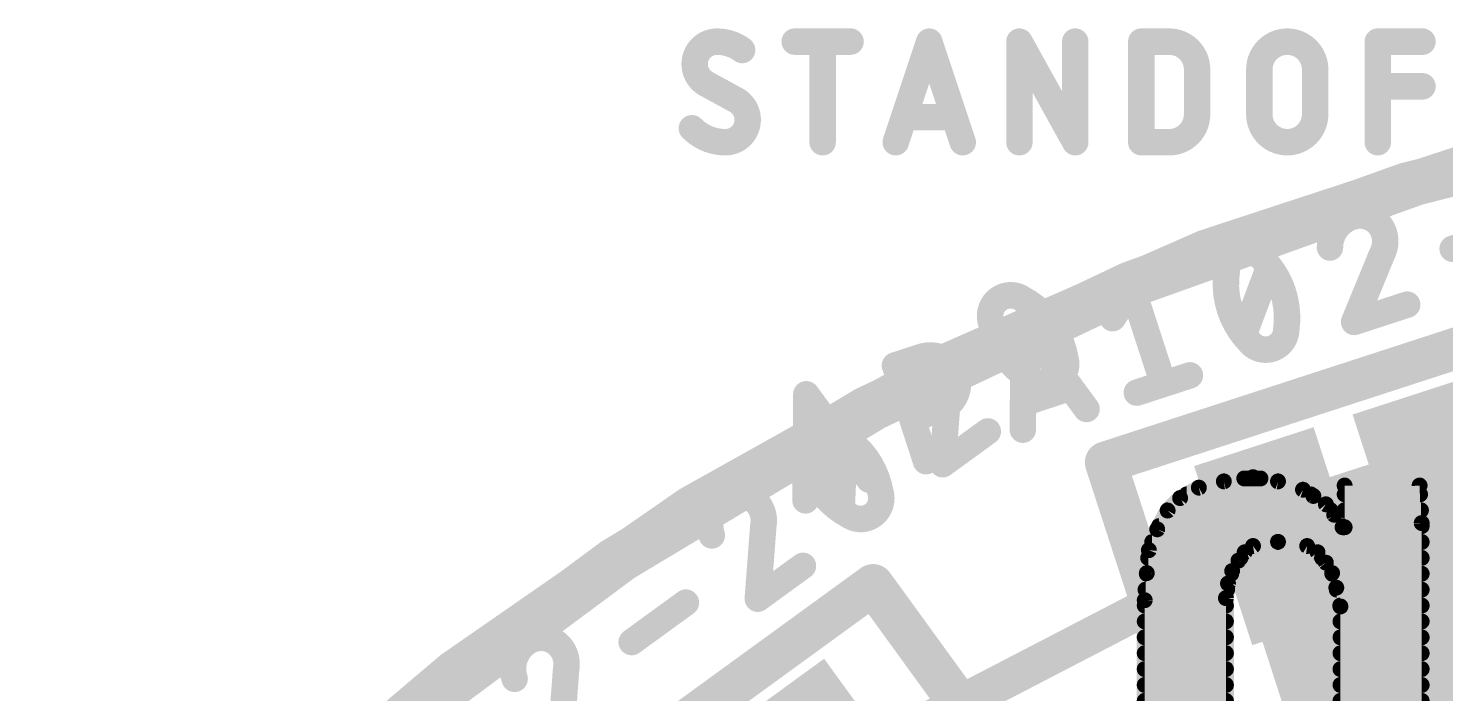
# Model space of a CAD drawing. Extents: x -30 to 92, y -59 to 43.
# Drawn here: x 3.82 to 10.63, y 32.88 to 36.07 of the extents above; entities that cross this region are included whole.
import ezdxf

# ---------------------------------------------------------------- set-up
doc = ezdxf.new("R2010")
doc.units = 0
for name, color, linetype in [('1', 12, 'CONTINUOUS'), ('16', 132, 'CONTINUOUS'), ('20', 53, 'CONTINUOUS'), ('21', 41, 'CONTINUOUS'), ('22', 40, 'CONTINUOUS'), ('27', 253, 'CONTINUOUS'), ('29', 253, 'CONTINUOUS'), ('31', 253, 'CONTINUOUS'), ('39', 12, 'CONTINUOUS'), ('51', 53, 'CONTINUOUS')]:
    doc.layers.add(name, color=color, linetype=linetype)

# ---------------------------------------------------------------- blocks, each defined once
blk = doc.blocks.new('RECT')
blk.add_solid([(-0.5, -0.5), (0.5, -0.5), (-0.5, 0.5), (0.5, 0.5)])

msp = doc.modelspace()

# ---------------------------------------------------------------- linework, layer by layer
at = {"layer": '1'}
for points, const_width in [([(14.605, 35.941, 0.4142), (0.254, 21.59)], 0.2032), ([(14.605, 33.655, 2.4142), (26.67, 21.59)], 0.2032), ([(9.8681, 33.5925, 1), (9.8272, 33.6715)], 0.0889)]:
    msp.add_lwpolyline(points, format="xyb", dxfattribs=dict(at, const_width=const_width))
at = {"layer": '1', "const_width": 0.1778}
msp.add_lwpolyline([(9.8477, 33.632), (7.666, 32.5015)], dxfattribs=at)
at = {"layer": '16', "const_width": 0.2032}
msp.add_lwpolyline([(14.6685, 35.941, 0.4142), (0.2858, 21.5583)], format="xyb", dxfattribs=at)
at = {"layer": '20', "const_width": 0.2032}
msp.add_lwpolyline([(10.795, 35.433, 0.762), (10.795, 7.747)], format="xyb", dxfattribs=at)
at = {"layer": '21'}
for points, const_width in [([(14.605, 7.239, 1), (14.605, 35.941, 1), (14.605, 7.239)], 0.2032), ([(9.0441, 34.0018, 1), (8.949, 33.9709)], 0.1), ([(8.9811, 34.0339, 1), (9.012, 33.9388)], 0.1), ([(7.9201, 33.4277, 1), (7.8392, 33.369)], 0.1), ([(7.909, 33.3579, 1), (7.8502, 33.4388)], 0.1)]:
    msp.add_lwpolyline(points, format="xyb", dxfattribs=dict(at, const_width=const_width))
at = {"layer": '21', "const_width": 0.2}
for points in [[(11.8497, 34.9134), (8.9965, 33.9863)], [(8.9965, 33.9863), (9.8547, 31.3452)], [(7.8796, 33.3984), (5.4526, 31.635)], [(9.6589, 30.9495), (7.8796, 33.3984)]]:
    msp.add_lwpolyline(points, dxfattribs=at)
at = {"layer": '22', "const_width": 0.0762}
for points in [[(9.444, 33.865), (9.354, 33.815)], [(9.564, 33.895), (9.444, 33.865)], [(9.704, 33.915), (9.564, 33.895)], [(9.662, 33.909), (9.74, 33.909)], [(9.824, 33.895), (9.704, 33.915)], [(9.944, 33.855), (9.824, 33.895)], [(9.994, 33.825), (9.944, 33.855)], [(10.504, 33.875), (10.144, 33.875)], [(10.144, 33.875), (10.144, 33.675)], [(10.514, 33.695), (10.504, 33.875)], [(9.354, 33.815), (9.294, 33.755)], [(9.386, 33.8328), (9.981, 33.8328)], [(10.054, 33.785), (9.994, 33.825)], [(10.144, 33.8328), (10.5063, 33.8328)], [(9.294, 33.755), (9.244, 33.665)], [(9.2956, 33.7566), (10.0767, 33.7566)], [(10.094, 33.735), (10.054, 33.785)], [(10.134, 33.675), (10.094, 33.735)], [(10.144, 33.7566), (10.5106, 33.7566)], [(9.244, 33.665), (9.204, 33.565)], [(9.2526, 33.6804), (10.1304, 33.6804)], [(10.144, 33.675), (10.134, 33.675)], [(10.144, 33.6804), (10.514, 33.6804)], [(10.514, 32.455), (10.514, 33.695)], [(9.2197, 33.6042), (9.8192, 33.6042)], [(9.664, 33.555), (9.704, 33.585)], [(9.704, 33.585), (9.824, 33.605)], [(9.824, 33.605), (9.964, 33.585)], [(9.8296, 33.6042), (10.514, 33.6042)], [(9.964, 33.585), (10.014, 33.555)], [(9.204, 33.565), (9.194, 33.455)], [(9.2006, 33.528), (9.6438, 33.528)], [(9.604, 33.465), (9.634, 33.515)], [(9.634, 33.515), (9.664, 33.555)], [(10.014, 33.555), (10.054, 33.505)], [(10.0356, 33.528), (10.514, 33.528)], [(9.194, 33.455), (9.184, 33.325)], [(9.1938, 33.4518), (9.5996, 33.4518)], [(9.584, 33.405), (9.604, 33.465)], [(10.054, 33.505), (10.084, 33.455)], [(10.084, 33.455), (10.104, 33.385)], [(10.0849, 33.4518), (10.514, 33.4518)], [(9.574, 33.335), (9.584, 33.405)], [(10.104, 33.385), (10.124, 33.295)], [(9.184, 33.325), (9.184, 32.455)], [(9.1879, 33.3756), (9.5798, 33.3756)], [(9.574, 32.455), (9.574, 33.335)], [(10.1061, 33.3756), (10.514, 33.3756)], [(9.184, 33.2994), (9.574, 33.2994)], [(10.123, 33.2994), (10.514, 33.2994)], [(10.124, 33.295), (10.124, 32.455)], [(9.184, 33.2232), (9.574, 33.2232)], [(10.124, 33.2232), (10.514, 33.2232)], [(9.184, 33.147), (9.574, 33.147)], [(10.124, 33.147), (10.514, 33.147)], [(9.184, 33.0708), (9.574, 33.0708)], [(10.124, 33.0708), (10.514, 33.0708)], [(9.184, 32.9946), (9.574, 32.9946)], [(10.124, 32.9946), (10.514, 32.9946)], [(9.184, 32.9184), (9.574, 32.9184)], [(10.124, 32.9184), (10.514, 32.9184)], [(9.184, 32.8422), (9.574, 32.8422)], [(10.124, 32.8422), (10.514, 32.8422)]]:
    msp.add_lwpolyline(points, dxfattribs=at)
at = {"layer": '22', "const_width": 0.0381}
for points in [[(9.4394, 33.8835, 1), (9.4486, 33.8465)], [(9.4533, 33.8483, 1), (9.4347, 33.8817)], [(9.5613, 33.9139, 1), (9.5667, 33.8761)], [(9.5686, 33.8765, 1), (9.5594, 33.9135)], [(9.662, 33.928, 1), (9.662, 33.8899)], [(9.7071, 33.9338, 1), (9.7009, 33.8962)], [(9.7067, 33.8961, 1), (9.7013, 33.9339)], [(9.74, 33.8899, 1), (9.74, 33.928)], [(9.83, 33.9131, 1), (9.818, 33.8769)], [(9.8209, 33.8762, 1), (9.8271, 33.9138)], [(9.9538, 33.8713, 1), (9.9342, 33.8387)], [(10.144, 33.8941, 1), (10.144, 33.8559)], [(10.1631, 33.875, 1), (10.125, 33.875)], [(10.523, 33.8761, 1), (10.485, 33.8739)], [(10.504, 33.8559, 1), (10.504, 33.8941)], [(9.3447, 33.8317, 1), (9.3633, 33.7983)], [(9.3675, 33.8015, 1), (9.3405, 33.8285)], [(9.386, 33.8518, 1), (9.386, 33.8137)], [(9.938, 33.8369, 1), (9.95, 33.8731)], [(10.0046, 33.8409, 1), (9.9834, 33.8091)], [(9.981, 33.8137, 1), (9.981, 33.8518)], [(9.9842, 33.8087, 1), (10.0038, 33.8413)], [(10.144, 33.8518, 1), (10.144, 33.8137)], [(10.5063, 33.8137, 1), (10.5063, 33.8518)], [(9.2805, 33.7685, 1), (9.3075, 33.7415)], [(9.2956, 33.7756, 1), (9.2956, 33.7375)], [(9.3107, 33.7457, 1), (9.2773, 33.7643)], [(10.0689, 33.7969, 1), (10.0391, 33.7731)], [(10.0434, 33.7691, 1), (10.0646, 33.8009)], [(10.1099, 33.7456, 1), (10.0781, 33.7244)], [(10.0767, 33.7375, 1), (10.0767, 33.7756)], [(10.0791, 33.7231, 1), (10.1089, 33.7469)], [(10.144, 33.7756, 1), (10.144, 33.7375)], [(10.5106, 33.7375, 1), (10.5106, 33.7756)], [(9.2273, 33.6743, 1), (9.2607, 33.6557)], [(9.2617, 33.6579, 1), (9.2263, 33.6721)], [(9.2526, 33.6994, 1), (9.2526, 33.6613)], [(10.134, 33.6941, 1), (10.134, 33.656)], [(10.1181, 33.6644, 1), (10.1499, 33.6856)], [(10.144, 33.6994, 1), (10.144, 33.6613)], [(10.125, 33.675, 1), (10.1631, 33.675)], [(10.1304, 33.6613, 1), (10.1304, 33.6994)], [(10.144, 33.656, 1), (10.144, 33.6941)], [(10.5331, 33.695, 1), (10.495, 33.695)], [(10.495, 33.6939, 1), (10.533, 33.6961)], [(10.514, 33.6613, 1), (10.514, 33.6994)], [(9.2197, 33.6232, 1), (9.2197, 33.5851)], [(9.7009, 33.6038, 1), (9.7071, 33.5662)], [(9.7154, 33.5698, 1), (9.6926, 33.6002)], [(9.8267, 33.6239, 1), (9.8213, 33.5861)], [(9.8296, 33.6232, 1), (9.8296, 33.5851)], [(9.8192, 33.5851, 1), (9.8192, 33.6232)], [(9.8271, 33.5862, 1), (9.8209, 33.6238)], [(9.9738, 33.6013, 1), (9.9542, 33.5687)], [(9.9613, 33.5661, 1), (9.9667, 33.6039)], [(10.514, 33.5851, 1), (10.514, 33.6232)], [(9.2006, 33.547, 1), (9.2006, 33.5089)], [(9.1863, 33.5721, 1), (9.2217, 33.5579)], [(9.223, 33.5633, 1), (9.185, 33.5667)], [(9.6503, 33.5052, 1), (9.6177, 33.5248)], [(9.6438, 33.5089, 1), (9.6438, 33.547)], [(9.6526, 33.5702, 1), (9.6754, 33.5398)], [(9.6792, 33.5436, 1), (9.6488, 33.5664)], [(10.0289, 33.5669, 1), (9.9991, 33.5431)], [(10.0042, 33.5387, 1), (10.0238, 33.5713)], [(10.0356, 33.547, 1), (10.0356, 33.5089)], [(10.514, 33.5089, 1), (10.514, 33.547)], [(9.1938, 33.4708, 1), (9.1938, 33.4327)], [(9.213, 33.4535, 1), (9.175, 33.4565)], [(9.5877, 33.4748, 1), (9.6203, 33.4552)], [(9.6221, 33.459, 1), (9.5859, 33.471)], [(9.5996, 33.4327, 1), (9.5996, 33.4708)], [(9.6188, 33.5264, 1), (9.6492, 33.5036)], [(10.0703, 33.5148, 1), (10.0377, 33.4952)], [(10.0391, 33.4931, 1), (10.0689, 33.5169)], [(10.1023, 33.4602, 1), (10.0657, 33.4498)], [(10.0849, 33.4708, 1), (10.0849, 33.4327)], [(10.514, 33.4327, 1), (10.514, 33.4708)], [(9.175, 33.4567, 1), (9.213, 33.4533)], [(9.5659, 33.411, 1), (9.6021, 33.399)], [(9.6029, 33.4023, 1), (9.5651, 33.4077)], [(10.0677, 33.4452, 1), (10.1003, 33.4648)], [(10.1226, 33.3891, 1), (10.0854, 33.3809)], [(9.2031, 33.325, 1), (9.165, 33.325)], [(9.1879, 33.3946, 1), (9.1879, 33.3565)], [(9.593, 33.335, 1), (9.5549, 33.335)], [(9.5551, 33.3377, 1), (9.5929, 33.3323)], [(9.5798, 33.3565, 1), (9.5798, 33.3946)], [(10.0857, 33.3798, 1), (10.1223, 33.3902)], [(10.1061, 33.3946, 1), (10.1061, 33.3565)], [(10.514, 33.3565, 1), (10.514, 33.3946)], [(9.165, 33.3265, 1), (9.203, 33.3235)], [(9.184, 33.3184, 1), (9.184, 33.2803)], [(9.574, 33.2803, 1), (9.574, 33.3184)], [(10.123, 33.3184, 1), (10.123, 33.2803)], [(10.1431, 33.295, 1), (10.105, 33.295)], [(10.1054, 33.2909, 1), (10.1426, 33.2991)], [(10.514, 33.2803, 1), (10.514, 33.3184)], [(9.184, 33.2422, 1), (9.184, 33.2041)], [(9.574, 33.2041, 1), (9.574, 33.2422)], [(10.124, 33.2422, 1), (10.124, 33.2041)], [(10.514, 33.2041, 1), (10.514, 33.2422)], [(9.184, 33.166, 1), (9.184, 33.1279)], [(9.574, 33.1279, 1), (9.574, 33.166)], [(10.124, 33.166, 1), (10.124, 33.1279)], [(10.514, 33.1279, 1), (10.514, 33.166)], [(9.184, 33.0898, 1), (9.184, 33.0517)], [(9.574, 33.0517, 1), (9.574, 33.0898)], [(10.124, 33.0898, 1), (10.124, 33.0517)], [(10.514, 33.0517, 1), (10.514, 33.0898)], [(9.184, 33.0136, 1), (9.184, 32.9755)], [(9.574, 32.9755, 1), (9.574, 33.0136)], [(10.124, 33.0136, 1), (10.124, 32.9755)], [(10.514, 32.9755, 1), (10.514, 33.0136)], [(9.184, 32.9374, 1), (9.184, 32.8993)], [(9.574, 32.8993, 1), (9.574, 32.9374)], [(10.124, 32.9374, 1), (10.124, 32.8993)], [(10.514, 32.8993, 1), (10.514, 32.9374)], [(9.184, 32.8612, 1), (9.184, 32.8231)], [(9.574, 32.8231, 1), (9.574, 32.8612)], [(10.124, 32.8612, 1), (10.124, 32.8231)], [(10.514, 32.8231, 1), (10.514, 32.8612)]]:
    msp.add_lwpolyline(points, format="xyb", dxfattribs=at)
at = {"layer": '27'}
for points, const_width in [([(7.1302, 36.0045, 0.4142), (7.0229, 35.8973)], 0.127), ([(7.2508, 35.9643, 0.1623), (7.1302, 36.0045)], 0.127), ([(7.1302, 36.0362, 1), (7.1301, 35.9728)], 0.0635), ([(7.1301, 35.9727, 1), (7.1302, 36.0362)], 0.0635), ([(7.2317, 35.9389, 1), (7.2699, 35.9897)], 0.0635), ([(7.5033, 36.0363, 1), (7.5033, 35.9727)], 0.0635), ([(7.6691, 36.0045, 1), (7.6056, 36.0045)], 0.0635), ([(7.7714, 35.9727, 1), (7.7714, 36.0363)], 0.0635), ([(8.1795, 36.0145, 1), (8.1193, 35.9945)], 0.0635), ([(8.1795, 35.9945, 1), (8.1193, 36.0145)], 0.0635), ([(8.614, 36.0045, 1), (8.5505, 36.0045)], 0.0635), ([(8.61, 36.0199, 1), (8.5545, 35.9891)], 0.0635), ([(8.8821, 36.0045, 1), (8.8186, 36.0045)], 0.0635), ([(9.1992, 36.0045, 1), (9.1357, 36.0045)], 0.0635), ([(9.1675, 36.0363, 1), (9.1675, 35.9727)], 0.0635), ([(9.4356, 35.8704, 0.4142), (9.3015, 36.0045)], 0.127), ([(9.3015, 36.0363, 1), (9.3015, 35.9727)], 0.0635), ([(9.3015, 35.9727, 1), (9.3015, 36.0363)], 0.0635), ([(10.0025, 35.8704, 1), (9.7344, 35.8704)], 0.127), ([(10.335, 36.0045, 1), (10.2715, 36.0045)], 0.0635), ([(10.3033, 36.0363, 1), (10.3033, 35.9727)], 0.0635), ([(10.5178, 35.9727, 1), (10.5178, 36.0363)], 0.0635), ([(7.0229, 35.8973, 0.2656), (7.0765, 35.8034)], 0.127), ([(7.0547, 35.8973, 1), (6.9912, 35.8973)], 0.0635), ([(6.9912, 35.8973, 1), (7.0547, 35.8973)], 0.0635), ([(7.0917, 35.8313, 1), (7.0613, 35.7755)], 0.0635), ([(9.4673, 35.8704, 1), (9.4038, 35.8704)], 0.0635), ([(9.4038, 35.8704, 1), (9.4673, 35.8704)], 0.0635), ([(9.7662, 35.8704, 1), (9.7027, 35.8704)], 0.0635), ([(9.7027, 35.8704, 1), (9.7662, 35.8704)], 0.0635), ([(10.0343, 35.8704, 1), (9.9708, 35.8704)], 0.0635), ([(9.9708, 35.8704, 1), (10.0343, 35.8704)], 0.0635), ([(7.0604, 35.7761, 1), (7.0926, 35.8308)], 0.0635), ([(10.3033, 35.8218, 1), (10.3033, 35.7583)], 0.0635), ([(10.5178, 35.7583, 1), (10.5178, 35.8218)], 0.0635), ([(7.2776, 35.6291, 0.2656), (7.224, 35.723)], 0.127), ([(7.2401, 35.7503, 1), (7.2079, 35.6956)], 0.0635), ([(7.2088, 35.6951, 1), (7.2392, 35.7509)], 0.0635), ([(7.1704, 35.5219, 0.4142), (7.2776, 35.6291)], 0.127), ([(7.3094, 35.6291, 1), (7.2459, 35.6291)], 0.0635), ([(8.0287, 35.6743, 1), (8.0287, 35.6108)], 0.0635), ([(8.27, 35.6108, 1), (8.27, 35.6743)], 0.0635), ([(9.3015, 35.5219, 0.4142), (9.4356, 35.656)], 0.127), ([(9.4673, 35.656, 1), (9.4038, 35.656)], 0.0635), ([(9.4038, 35.656, 1), (9.4673, 35.656)], 0.0635), ([(9.7661, 35.656, 1), (9.7026, 35.656)], 0.0635), ([(9.7344, 35.656, 1), (10.0025, 35.656)], 0.127), ([(9.7027, 35.656, 1), (9.7662, 35.656)], 0.0635), ([(10.0343, 35.656, 1), (9.9708, 35.656)], 0.0635), ([(9.9708, 35.656, 1), (10.0343, 35.656)], 0.0635), ([(7.0095, 35.5889, 0.2), (7.1704, 35.5219)], 0.127), ([(7.032, 35.6113, 1), (6.987, 35.5666)], 0.0635), ([(7.2459, 35.6291, 1), (7.3094, 35.6291)], 0.0635), ([(7.1704, 35.5537, 1), (7.1704, 35.4901)], 0.0635), ([(7.1704, 35.4902, 1), (7.1704, 35.5536)], 0.0635), ([(7.6056, 35.5219, 1), (7.6691, 35.5219)], 0.0635), ([(7.9584, 35.5319, 1), (8.0186, 35.5119)], 0.0635), ([(8.2801, 35.5119, 1), (8.3404, 35.5319)], 0.0635), ([(8.5505, 35.5219, 1), (8.614, 35.5219)], 0.0635), ([(8.8186, 35.5219, 1), (8.8821, 35.5219)], 0.0635), ([(8.8226, 35.5065, 1), (8.8781, 35.5373)], 0.0635), ([(9.1675, 35.5537, 1), (9.1675, 35.4901)], 0.0635), ([(9.1357, 35.5219, 1), (9.1992, 35.5219)], 0.0635), ([(9.3015, 35.5536, 1), (9.3015, 35.4902)], 0.0635), ([(9.3015, 35.4901, 1), (9.3015, 35.5537)], 0.0635), ([(10.2715, 35.5219, 1), (10.335, 35.5219)], 0.0635), ([(10.1807, 35.1644, 0.3252), (10.0736, 35.0168)], 0.127), ([(10.3327, 35.0869, 0.4142), (10.1807, 35.1644)], 0.127), ([(10.1709, 35.1946, 1), (10.1905, 35.1342)], 0.0635), ([(10.1905, 35.1342, 1), (10.1709, 35.1946)], 0.0635), ([(10.3234, 34.9852, 0.2052), (10.3327, 35.0869)], 0.127), ([(10.3629, 35.0967, 1), (10.3025, 35.0771)], 0.0635), ([(10.3025, 35.0771, 1), (10.3629, 35.0967)], 0.0635), ([(9.6461, 34.9907, 0.3205), (9.5776, 34.8979)], 0.127), ([(9.7561, 34.9559, 0.3205), (9.6461, 34.9907)], 0.127), ([(9.6363, 35.0209, 1), (9.6559, 34.9605)], 0.0635), ([(9.6559, 34.9605, 1), (9.6363, 35.0209)], 0.0635), ([(10.6528, 35.0411, 1), (10.6724, 34.9807)], 0.0635), ([(9.8482, 34.8026, 0.1138), (9.7561, 34.9559)], 0.127), ([(9.7789, 34.978, 1), (9.7333, 34.9339)], 0.0635), ([(9.7307, 34.9369, 1), (9.7815, 34.975)], 0.0635), ([(9.811, 34.9106, 1), (9.7516, 34.933)], 0.0635), ([(10.0418, 35.0168, 1), (10.1053, 35.0168)], 0.0635), ([(10.2955, 35.0003, 1), (10.3514, 34.9701)], 0.0635), ([(10.3528, 34.9731, 1), (10.2941, 34.9973)], 0.0635), ([(9.5776, 34.8979, 0.1139), (9.5932, 34.7198)], 0.127), ([(9.5459, 34.8985, 1), (9.6094, 34.8974)], 0.0635), ([(9.609, 34.8935, 1), (9.5462, 34.9024)], 0.0635), ([(8.5976, 34.7698, 0.3205), (8.4823, 34.7688)], 0.127), ([(9.1546, 34.831, 1), (9.0942, 34.8113)], 0.0635), ([(9.1509, 34.8037, 1), (9.0978, 34.8386)], 0.0635), ([(9.8638, 34.6244, 0.1139), (9.8482, 34.8026)], 0.127), ([(9.8784, 34.8124, 1), (9.818, 34.7928)], 0.0635), ([(8.4823, 34.7688, 0.3205), (8.4458, 34.6594)], 0.127), ([(8.4636, 34.7945, 1), (8.501, 34.7431)], 0.0635), ([(8.501, 34.7431, 1), (8.4636, 34.7945)], 0.0635), ([(8.7326, 34.6524, 0.1139), (8.5976, 34.7698)], 0.127), ([(8.6125, 34.7978, 1), (8.5827, 34.7417)], 0.0635), ([(8.5794, 34.7438, 1), (8.6158, 34.7957)], 0.0635), ([(8.6638, 34.7436, 1), (8.6004, 34.7466)], 0.0635), ([(9.5932, 34.7198, 0.1139), (9.6853, 34.5665)], 0.127), ([(9.6234, 34.7296, 1), (9.563, 34.71)], 0.0635), ([(9.818, 34.7928, 1), (9.8784, 34.8124)], 0.0635), ([(10.4544, 34.7125, 1), (10.4347, 34.7729)], 0.0635), ([(8.4458, 34.6594, 0.1138), (8.5157, 34.4948)], 0.127), ([(8.477, 34.665, 1), (8.4145, 34.6539)], 0.0635), ([(8.6343, 34.6514, 1), (8.5708, 34.6519)], 0.0635), ([(8.6281, 34.6705, 1), (8.577, 34.6328)], 0.0635), ([(8.8025, 34.4878, 0.1139), (8.7326, 34.6524)], 0.127), ([(8.7583, 34.6711, 1), (8.7069, 34.6337)], 0.0635), ([(9.0035, 34.6952, 1), (9.0565, 34.6603)], 0.0635), ([(9.563, 34.71, 1), (9.6234, 34.7296)], 0.0635), ([(10.1797, 34.69, 1), (10.1994, 34.6296)], 0.0635), ([(8.4154, 34.6501, 1), (8.4761, 34.6688)], 0.0635), ([(8.7069, 34.6337, 1), (8.7583, 34.6711)], 0.0635), ([(9.6304, 34.6118, 1), (9.6898, 34.5894)], 0.0635), ([(9.7953, 34.5317, 0.3205), (9.8638, 34.6244)], 0.127), ([(9.8324, 34.6289, 1), (9.8952, 34.62)], 0.0635), ([(9.8955, 34.6239, 1), (9.8321, 34.625)], 0.0635), ([(10.1602, 34.6719, 1), (10.2189, 34.6477)], 0.0635), ([(9.6853, 34.5665, 0.3205), (9.7953, 34.5317)], 0.127), ([(9.7107, 34.5855, 1), (9.6599, 34.5474)], 0.0635), ([(9.6625, 34.5444, 1), (9.7082, 34.5885)], 0.0635), ([(9.7855, 34.5619, 1), (9.8051, 34.5015)], 0.0635), ([(9.8051, 34.5015, 1), (9.7855, 34.5619)], 0.0635), ([(8.0148, 34.4606, 1), (7.9544, 34.441)], 0.0635), ([(7.9748, 34.481, 1), (7.9944, 34.4206)], 0.0635), ([(8.0493, 34.4542, 0.3252), (7.993, 34.2808)], 0.127), ([(8.0306, 34.4799, 1), (8.0679, 34.4285)], 0.0635), ([(8.2178, 34.4275, 0.4142), (8.0493, 34.4542)], 0.127), ([(8.0679, 34.4285, 1), (8.0306, 34.4799)], 0.0635), ([(8.195, 34.2373, 1), (8.1121, 34.4923)], 0.127), ([(8.1023, 34.5225, 1), (8.1219, 34.4621)], 0.0635), ([(8.1219, 34.4621, 1), (8.1023, 34.5225)], 0.0635), ([(8.5414, 34.5135, 1), (8.49, 34.4762)], 0.0635), ([(8.5157, 34.4948, 0.1138), (8.6506, 34.3775)], 0.127), ([(8.49, 34.4762, 1), (8.5414, 34.5135)], 0.0635), ([(8.766, 34.3784, 0.3204), (8.8025, 34.4878)], 0.127), ([(8.8328, 34.4971, 1), (8.7721, 34.4785)], 0.0635), ([(8.7712, 34.4823, 1), (8.8337, 34.4933)], 0.0635), ([(8.2435, 34.4462, 1), (8.1921, 34.4089)], 0.0635), ([(8.2404, 34.328, 0.2052), (8.2178, 34.4275)], 0.127), ([(8.1921, 34.4089, 1), (8.2435, 34.4462)], 0.0635), ([(8.6506, 34.3775, 0.3205), (8.766, 34.3784)], 0.127), ([(8.6689, 34.4034, 1), (8.6324, 34.3515)], 0.0635), ([(8.7846, 34.3527, 1), (8.7473, 34.4041)], 0.0635), ([(9.4108, 34.3734, 1), (9.3912, 34.4338)], 0.0635), ([(7.5846, 34.3314, 1), (7.5335, 34.2937)], 0.0635), ([(7.5908, 34.3123, 1), (7.5273, 34.3128)], 0.0635), ([(8.2721, 34.3256, 1), (8.2088, 34.3304)], 0.0635), ([(8.5844, 34.4036, 1), (8.6479, 34.4006)], 0.0635), ([(8.6357, 34.3494, 1), (8.6656, 34.4055)], 0.0635), ([(8.7473, 34.4041, 1), (8.7846, 34.3527)], 0.0635), ([(8.839, 34.3145, 1), (8.8194, 34.3749)], 0.0635), ([(9.1362, 34.3509, 1), (9.1558, 34.2906)], 0.0635), ([(9.2433, 34.3524, 1), (9.3037, 34.372)], 0.0635), ([(7.9628, 34.2709, 1), (8.0232, 34.2906)], 0.0635), ([(8.2092, 34.3337, 1), (8.2717, 34.3223)], 0.0635), ([(8.5899, 34.3003, 1), (8.6095, 34.2399)], 0.0635), ([(8.0577, 34.226, 1), (8.0773, 34.1656)], 0.0635), ([(8.1852, 34.2675, 1), (8.2048, 34.2071)], 0.0635), ([(8.2048, 34.2071, 1), (8.1852, 34.2675)], 0.0635), ([(8.8792, 34.2235, 1), (8.9302, 34.2612)], 0.0635), ([(7.5946, 34.1239, 0.3205), (7.5581, 34.0145)], 0.127), ([(7.7099, 34.1248, 0.3205), (7.5946, 34.1239)], 0.127), ([(7.5759, 34.1496, 1), (7.6133, 34.0982)], 0.0635), ([(7.6133, 34.0982, 1), (7.5759, 34.1496)], 0.0635), ([(7.8449, 34.0075, 0.1139), (7.7099, 34.1248)], 0.127), ([(7.7248, 34.1528, 1), (7.695, 34.0968)], 0.0635), ([(7.6917, 34.0988, 1), (7.7281, 34.1508)], 0.0635), ([(8.4492, 34.109, 1), (8.4119, 34.1604)], 0.0635), ([(8.567, 34.1432, 1), (8.6305, 34.1427)], 0.0635), ([(7.7761, 34.0987, 1), (7.7127, 34.1016)], 0.0635), ([(7.5581, 34.0145, 0.1138), (7.628, 33.8499)], 0.127), ([(7.5893, 34.02, 1), (7.5268, 34.009)], 0.0635), ([(7.5277, 34.0052, 1), (7.5884, 34.0238)], 0.0635), ([(7.7954, 33.9754, 1), (7.7758, 34.0358)], 0.0635), ([(7.9148, 33.8428, 0.1139), (7.8449, 34.0075)], 0.127), ([(7.8706, 34.0261, 1), (7.8192, 33.9888)], 0.0635), ([(7.8192, 33.9888, 1), (7.8706, 34.0261)], 0.0635), ([(8.1036, 33.982, 1), (8.164, 34.0017)], 0.0635), ([(8.195, 34.0028, 1), (8.2323, 33.9514)], 0.0635), ([(7.5463, 33.9612, 1), (7.5659, 33.9008)], 0.0635), ([(8.182, 33.9795, 1), (8.2453, 33.9747)], 0.0635), ([(7.3301, 33.7826, 0.4142), (7.1616, 33.8093)], 0.127), ([(7.628, 33.8499, 0.1138), (7.7629, 33.7325)], 0.127), ([(7.6537, 33.8685, 1), (7.6023, 33.8312)], 0.0635), ([(7.6023, 33.8312, 1), (7.6537, 33.8685)], 0.0635), ([(7.8356, 33.8844, 1), (7.8867, 33.9221)], 0.0635), ([(7.8783, 33.7334, 0.3204), (7.9148, 33.8428)], 0.127), ([(7.9451, 33.8521, 1), (7.8844, 33.8335)], 0.0635), ([(7.1616, 33.8093, 0.3252), (7.1053, 33.6358)], 0.127), ([(7.1429, 33.835, 1), (7.1802, 33.7836)], 0.0635), ([(7.1802, 33.7836, 1), (7.1429, 33.835)], 0.0635), ([(7.3527, 33.683, 0.2052), (7.3301, 33.7826)], 0.127), ([(7.3558, 33.8012, 1), (7.3044, 33.7639)], 0.0635), ([(7.3044, 33.7639, 1), (7.3558, 33.8012)], 0.0635), ([(7.5234, 33.8041, 1), (7.5869, 33.8036)], 0.0635), ([(7.8835, 33.8373, 1), (7.946, 33.8483)], 0.0635), ([(7.6967, 33.7586, 1), (7.7602, 33.7557)], 0.0635), ([(7.7629, 33.7325, 0.3205), (7.8783, 33.7334)], 0.127), ([(7.7812, 33.7585, 1), (7.7447, 33.7065)], 0.0635), ([(7.748, 33.7045, 1), (7.7779, 33.7605)], 0.0635), ([(7.8596, 33.7591, 1), (7.8969, 33.7078)], 0.0635), ([(7.8969, 33.7078, 1), (7.8596, 33.7591)], 0.0635), ([(7.3215, 33.6888, 1), (7.384, 33.6773)], 0.0635), ([(7.3844, 33.6806, 1), (7.3211, 33.6854)], 0.0635), ([(7.0751, 33.626, 1), (7.1355, 33.6457)], 0.0635), ([(7.5615, 33.4641, 1), (7.5242, 33.5154)], 0.0635), ([(6.9995, 33.2877, 1), (6.9621, 33.3391)], 0.0635), ([(7.3073, 33.3579, 1), (7.3446, 33.3065)], 0.0635), ([(7.2943, 33.3346, 1), (7.3576, 33.3298)], 0.0635), ([(6.2147, 33.1213, 0.3252), (6.1584, 32.9479)], 0.127), ([(6.3832, 33.0946, 0.4142), (6.2147, 33.1213)], 0.127), ([(6.196, 33.147, 1), (6.2334, 33.0956)], 0.0635), ([(6.2334, 33.0956, 1), (6.196, 33.147)], 0.0635), ([(6.4089, 33.1133, 1), (6.3575, 33.076)], 0.0635), ([(6.4058, 32.9951, 0.2052), (6.3832, 33.0946)], 0.127), ([(6.3575, 33.076, 1), (6.4089, 33.1133)], 0.0635), ([(6.7018, 33.15, 1), (6.7392, 33.0986)], 0.0635), ([(6.3746, 33.0008, 1), (6.4371, 32.9893)], 0.0635), ([(6.4375, 32.9927, 1), (6.3742, 32.9975)], 0.0635), ([(6.1283, 32.938, 1), (6.1886, 32.9577)], 0.0635)]:
    msp.add_lwpolyline(points, format="xyb", dxfattribs=dict(at, const_width=const_width))
at = {"layer": '27', "const_width": 0.127}
for points in [[(7.5033, 36.0045), (7.7714, 36.0045)], [(7.6373, 35.5219), (7.6373, 36.0045)], [(7.9885, 35.5219), (8.1494, 36.0045)], [(8.1494, 36.0045), (8.3103, 35.5219)], [(8.5823, 35.5219), (8.5823, 36.0045)], [(8.5823, 36.0045), (8.8504, 35.5219)], [(8.8504, 35.5219), (8.8504, 36.0045)], [(9.1675, 35.5219), (9.1675, 36.0045)], [(9.1675, 36.0045), (9.3015, 36.0045)], [(10.3033, 35.5219), (10.3033, 36.0045)], [(10.3033, 36.0045), (10.5178, 36.0045)], [(7.224, 35.723), (7.0765, 35.8034)], [(9.4356, 35.8704), (9.4356, 35.656)], [(9.7344, 35.656), (9.7344, 35.8704)], [(10.0025, 35.8704), (10.0025, 35.656)], [(10.3033, 35.79), (10.5178, 35.79)], [(8.27, 35.6425), (8.0287, 35.6425)], [(9.3015, 35.5219), (9.1675, 35.5219)], [(10.6626, 35.0109), (10.9686, 35.1103)], [(9.6601, 34.6006), (9.7813, 34.9218)], [(10.3234, 34.9852), (10.1896, 34.6598)], [(9.03, 34.6777), (9.1244, 34.8212)], [(9.1244, 34.8212), (9.2735, 34.3622)], [(8.6162, 34.4021), (8.6321, 34.7451)], [(10.1896, 34.6598), (10.4445, 34.7427)], [(8.5987, 34.1429), (8.6026, 34.6516)], [(8.6026, 34.6516), (8.9047, 34.2423)], [(7.9846, 34.4508), (8.1121, 34.4923)], [(8.1338, 33.9919), (7.9846, 34.4508)], [(9.146, 34.3207), (9.401, 34.4036)], [(7.5552, 33.8039), (7.559, 34.3125)], [(7.559, 34.3125), (7.8611, 33.9033)], [(8.2404, 34.328), (8.2137, 33.9771)], [(8.8292, 34.3447), (8.5997, 34.2701)], [(8.195, 34.2373), (8.0675, 34.1958)], [(8.2137, 33.9771), (8.4306, 34.1347)], [(7.7285, 33.7572), (7.7444, 34.1001)], [(7.7856, 34.0056), (7.5561, 33.931)], [(7.3527, 33.683), (7.326, 33.3322)], [(7.326, 33.3322), (7.5429, 33.4898)], [(6.7205, 33.1243), (6.9808, 33.3134)], [(6.4058, 32.9951), (6.3791, 32.6442)]]:
    msp.add_lwpolyline(points, dxfattribs=at)
at = {"layer": '51', "const_width": 0.1}
for points in [[(9.6111, 33.7128), (11.5132, 34.3309)], [(10.435, 33.928), (10.7203, 34.0207)], [(10.5895, 33.4524), (10.435, 33.928)], [(10.2292, 31.8107), (9.6111, 33.7128)], [(9.9594, 33.7734), (9.6741, 33.6807)], [(10.114, 33.2979), (9.9594, 33.7734)], [(9.6741, 33.6807), (9.8286, 33.2052)], [(10.8748, 33.5451), (10.5895, 33.4524)], [(9.8286, 33.2052), (10.114, 33.2979)]]:
    msp.add_lwpolyline(points, dxfattribs=at)
at = {"layer": '51', "const_width": 0.05}
for points in [[(10.4588, 33.9357, 1), (10.4112, 33.9202)], [(10.4272, 33.9517, 1), (10.4427, 33.9042)], [(9.6349, 33.7206, 1), (9.5873, 33.7051)], [(9.6034, 33.7366, 1), (9.6189, 33.6891)], [(9.9832, 33.7812, 1), (9.9357, 33.7657)], [(9.9672, 33.7497, 1), (9.9517, 33.7972)], [(9.6979, 33.6885, 1), (9.6504, 33.673)], [(9.6664, 33.7045, 1), (9.6819, 33.657)], [(10.5818, 33.4762, 1), (10.5972, 33.4286)], [(10.5657, 33.4447, 1), (10.6133, 33.4601)], [(10.0902, 33.2902, 1), (10.1377, 33.3056)], [(10.1217, 33.2741, 1), (10.1062, 33.3217)], [(9.8209, 33.229, 1), (9.8364, 33.1814)], [(9.8049, 33.1975, 1), (9.8524, 33.2129)]]:
    msp.add_lwpolyline(points, format="xyb", dxfattribs=at)

# ---------------------------------------------------------------- block references
at = {"layer": '1', "xscale": 0.7, "yscale": 0.4}
for p, rotation in [((10.6085, 33.8792), 288), ((9.8477, 33.632), 288), ((7.666, 32.5015), 306)]:
    msp.add_blockref('RECT', p, dxfattribs=dict(at, rotation=rotation))
at = {"layer": '29', "xscale": 0.9032, "yscale": 0.6032}
for p, rotation in [((10.6085, 33.8792), 288), ((9.8477, 33.632), 288), ((7.666, 32.5015), 306)]:
    msp.add_blockref('RECT', p, dxfattribs=dict(at, rotation=rotation))
at = {"layer": '31', "xscale": 0.3, "yscale": 0.6, "rotation": 198}
for p in [(10.6085, 33.8792), (9.8477, 33.632)]:
    msp.add_blockref('RECT', p, dxfattribs=at)
at = {"layer": '39', "xscale": 2.032, "yscale": 2.032, "rotation": 198}
msp.add_blockref('RECT', (10.8712, 33.0708), dxfattribs=at)
at = {"layer": '51', "xscale": 0.508, "yscale": 0.254, "rotation": 198}
msp.add_blockref('RECT', (10.832, 33.1916), dxfattribs=at)

doc.saveas('drawing.dxf')
